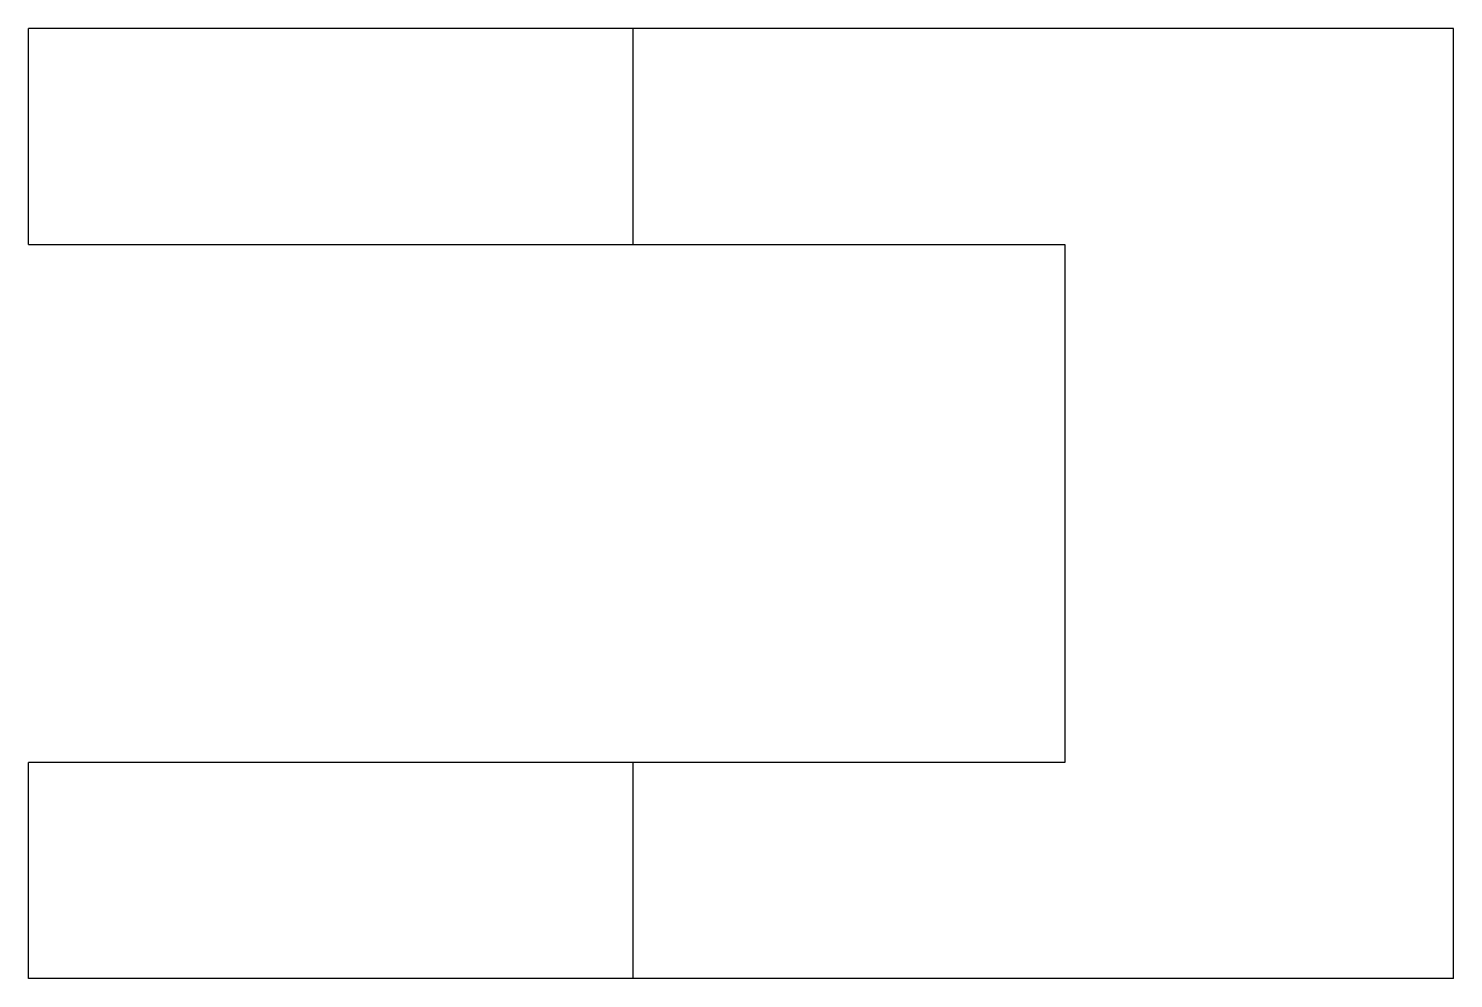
# Model space of a CAD drawing. Header units: metres. Extents: x -4 to 29, y -22 to 0.
import ezdxf

# ---------------------------------------------------------------- set-up
doc = ezdxf.new("R2010")
doc.units = ezdxf.units.M

msp = doc.modelspace()

# ---------------------------------------------------------------- linework, layer by layer
for points in [[(-4, -5), (-4, -4.9), (-4, -4.8), (-4, -4.7), (-4, -4.6), (-4, -4.5), (-4, -4.4), (-4, -4.3), (-4, -4.2), (-4, -4.1), (-4, -4), (-4, -3.9), (-4, -3.8), (-4, -3.7), (-4, -3.6), (-4, -3.5), (-4, -3.4), (-4, -3.3), (-4, -3.2), (-4, -3.1), (-4, -3), (-4, -2.9), (-4, -2.8), (-4, -2.7), (-4, -2.6), (-4, -2.5), (-4, -2.4), (-4, -2.3), (-4, -2.2), (-4, -2.1), (-4, -2), (-4, -1.9), (-4, -1.8), (-4, -1.7), (-4, -1.6), (-4, -1.5), (-4, -1.4), (-4, -1.3), (-4, -1.2), (-4, -1.1), (-4, -1), (-4, -0.9), (-4, -0.8), (-4, -0.7), (-4, -0.6), (-4, -0.5), (-4, -0.4), (-4, -0.3), (-4, -0.2), (-4, -0.1), (-4, 0)], [(10, 0), (9.951, 0), (9.902, 0), (9.853, 0), (9.762, 0), (9.617, 0), (9.472, 0), (9.327, 0), (9.107, 0), (8.873, 0), (8.64, 0), (8.384, 0), (8.074, 0), (7.763, 0), (7.453, 0), (7.099, 0), (6.727, 0), (6.356, 0), (5.978, 0), (5.564, 0), (5.149, 0), (4.735, 0), (4.308, 0), (3.872, 0), (3.436, 0), (3, 0), (2.564, 0), (2.128, 0), (1.692, 0), (1.265, 0), (0.851, 0), (0.436, 0), (0.022, 0), (-0.356, 0), (-0.727, 0), (-1.099, 0), (-1.453, 0), (-1.763, 0), (-2.074, 0), (-2.384, 0), (-2.64, 0), (-2.873, 0), (-3.107, 0), (-3.327, 0), (-3.472, 0), (-3.617, 0), (-3.762, 0), (-3.853, 0), (-3.902, 0), (-3.951, 0), (-4, 0)], [(10, -5), (10, -4.9), (10, -4.8), (10, -4.7), (10, -4.6), (10, -4.5), (10, -4.4), (10, -4.3), (10, -4.2), (10, -4.1), (10, -4), (10, -3.9), (10, -3.8), (10, -3.7), (10, -3.6), (10, -3.5), (10, -3.4), (10, -3.3), (10, -3.2), (10, -3.1), (10, -3), (10, -2.9), (10, -2.8), (10, -2.7), (10, -2.6), (10, -2.5), (10, -2.4), (10, -2.3), (10, -2.2), (10, -2.1), (10, -2), (10, -1.9), (10, -1.8), (10, -1.7), (10, -1.6), (10, -1.5), (10, -1.4), (10, -1.3), (10, -1.2), (10, -1.1), (10, -1), (10, -0.9), (10, -0.8), (10, -0.7), (10, -0.6), (10, -0.5), (10, -0.4), (10, -0.3), (10, -0.2), (10, -0.1), (10, 0)], [(29, 0), (28.62, 0), (28.24, 0), (27.86, 0), (27.48, 0), (27.1, 0), (26.72, 0), (26.34, 0), (25.96, 0), (25.58, 0), (25.2, 0), (24.82, 0), (24.44, 0), (24.06, 0), (23.68, 0), (23.3, 0), (22.92, 0), (22.54, 0), (22.16, 0), (21.78, 0), (21.4, 0), (21.02, 0), (20.64, 0), (20.26, 0), (19.88, 0), (19.5, 0), (19.12, 0), (18.74, 0), (18.36, 0), (17.98, 0), (17.6, 0), (17.22, 0), (16.84, 0), (16.46, 0), (16.08, 0), (15.7, 0), (15.32, 0), (14.94, 0), (14.56, 0), (14.18, 0), (13.8, 0), (13.42, 0), (13.04, 0), (12.66, 0), (12.28, 0), (11.9, 0), (11.52, 0), (11.14, 0), (10.76, 0), (10.38, 0), (10, 0)], [(29, -22), (29, -21.56), (29, -21.12), (29, -20.68), (29, -20.24), (29, -19.8), (29, -19.36), (29, -18.92), (29, -18.48), (29, -18.04), (29, -17.6), (29, -17.16), (29, -16.72), (29, -16.28), (29, -15.84), (29, -15.4), (29, -14.96), (29, -14.52), (29, -14.08), (29, -13.64), (29, -13.2), (29, -12.76), (29, -12.32), (29, -11.88), (29, -11.44), (29, -11), (29, -10.56), (29, -10.12), (29, -9.68), (29, -9.24), (29, -8.8), (29, -8.36), (29, -7.92), (29, -7.48), (29, -7.04), (29, -6.6), (29, -6.16), (29, -5.72), (29, -5.28), (29, -4.84), (29, -4.4), (29, -3.96), (29, -3.52), (29, -3.08), (29, -2.64), (29, -2.2), (29, -1.76), (29, -1.32), (29, -0.88), (29, -0.44), (29, 0)], [(-4, -5), (-3.951, -5), (-3.902, -5), (-3.853, -5), (-3.762, -5), (-3.617, -5), (-3.472, -5), (-3.327, -5), (-3.107, -5), (-2.873, -5), (-2.64, -5), (-2.384, -5), (-2.074, -5), (-1.763, -5), (-1.453, -5), (-1.099, -5), (-0.727, -5), (-0.356, -5), (0.022, -5), (0.436, -5), (0.851, -5), (1.265, -5), (1.692, -5), (2.128, -5), (2.564, -5), (3, -5), (3.436, -5), (3.872, -5), (4.308, -5), (4.735, -5), (5.149, -5), (5.564, -5), (5.978, -5), (6.356, -5), (6.727, -5), (7.099, -5), (7.453, -5), (7.763, -5), (8.074, -5), (8.384, -5), (8.64, -5), (8.873, -5), (9.107, -5), (9.327, -5), (9.472, -5), (9.617, -5), (9.762, -5), (9.853, -5), (9.902, -5), (9.951, -5), (10, -5)], [(10, -5), (10.2, -5), (10.4, -5), (10.6, -5), (10.8, -5), (11, -5), (11.2, -5), (11.4, -5), (11.6, -5), (11.8, -5), (12, -5), (12.2, -5), (12.4, -5), (12.6, -5), (12.8, -5), (13, -5), (13.2, -5), (13.4, -5), (13.6, -5), (13.8, -5), (14, -5), (14.2, -5), (14.4, -5), (14.6, -5), (14.8, -5), (15, -5), (15.2, -5), (15.4, -5), (15.6, -5), (15.8, -5), (16, -5), (16.2, -5), (16.4, -5), (16.6, -5), (16.8, -5), (17, -5), (17.2, -5), (17.4, -5), (17.6, -5), (17.8, -5), (18, -5), (18.2, -5), (18.4, -5), (18.6, -5), (18.8, -5), (19, -5), (19.2, -5), (19.4, -5), (19.6, -5), (19.8, -5), (20, -5)], [(20, -5), (20, -5.24), (20, -5.48), (20, -5.72), (20, -5.96), (20, -6.2), (20, -6.44), (20, -6.68), (20, -6.92), (20, -7.16), (20, -7.4), (20, -7.64), (20, -7.88), (20, -8.12), (20, -8.36), (20, -8.6), (20, -8.84), (20, -9.08), (20, -9.32), (20, -9.56), (20, -9.8), (20, -10.04), (20, -10.28), (20, -10.52), (20, -10.76), (20, -11), (20, -11.24), (20, -11.48), (20, -11.72), (20, -11.96), (20, -12.2), (20, -12.44), (20, -12.68), (20, -12.92), (20, -13.16), (20, -13.4), (20, -13.64), (20, -13.88), (20, -14.12), (20, -14.36), (20, -14.6), (20, -14.84), (20, -15.08), (20, -15.32), (20, -15.56), (20, -15.8), (20, -16.04), (20, -16.28), (20, -16.52), (20, -16.76), (20, -17)], [(10, -17), (9.951, -17), (9.902, -17), (9.853, -17), (9.762, -17), (9.617, -17), (9.472, -17), (9.327, -17), (9.107, -17), (8.873, -17), (8.64, -17), (8.384, -17), (8.074, -17), (7.763, -17), (7.453, -17), (7.099, -17), (6.727, -17), (6.356, -17), (5.978, -17), (5.564, -17), (5.149, -17), (4.735, -17), (4.308, -17), (3.872, -17), (3.436, -17), (3, -17), (2.564, -17), (2.128, -17), (1.692, -17), (1.265, -17), (0.851, -17), (0.436, -17), (0.022, -17), (-0.356, -17), (-0.727, -17), (-1.099, -17), (-1.453, -17), (-1.763, -17), (-2.074, -17), (-2.384, -17), (-2.64, -17), (-2.873, -17), (-3.107, -17), (-3.327, -17), (-3.472, -17), (-3.617, -17), (-3.762, -17), (-3.853, -17), (-3.902, -17), (-3.951, -17), (-4, -17)], [(-4, -22), (-4, -21.9), (-4, -21.8), (-4, -21.7), (-4, -21.6), (-4, -21.5), (-4, -21.4), (-4, -21.3), (-4, -21.2), (-4, -21.1), (-4, -21), (-4, -20.9), (-4, -20.8), (-4, -20.7), (-4, -20.6), (-4, -20.5), (-4, -20.4), (-4, -20.3), (-4, -20.2), (-4, -20.1), (-4, -20), (-4, -19.9), (-4, -19.8), (-4, -19.7), (-4, -19.6), (-4, -19.5), (-4, -19.4), (-4, -19.3), (-4, -19.2), (-4, -19.1), (-4, -19), (-4, -18.9), (-4, -18.8), (-4, -18.7), (-4, -18.6), (-4, -18.5), (-4, -18.4), (-4, -18.3), (-4, -18.2), (-4, -18.1), (-4, -18), (-4, -17.9), (-4, -17.8), (-4, -17.7), (-4, -17.6), (-4, -17.5), (-4, -17.4), (-4, -17.3), (-4, -17.2), (-4, -17.1), (-4, -17)], [(20, -17), (19.8, -17), (19.6, -17), (19.4, -17), (19.2, -17), (19, -17), (18.8, -17), (18.6, -17), (18.4, -17), (18.2, -17), (18, -17), (17.8, -17), (17.6, -17), (17.4, -17), (17.2, -17), (17, -17), (16.8, -17), (16.6, -17), (16.4, -17), (16.2, -17), (16, -17), (15.8, -17), (15.6, -17), (15.4, -17), (15.2, -17), (15, -17), (14.8, -17), (14.6, -17), (14.4, -17), (14.2, -17), (14, -17), (13.8, -17), (13.6, -17), (13.4, -17), (13.2, -17), (13, -17), (12.8, -17), (12.6, -17), (12.4, -17), (12.2, -17), (12, -17), (11.8, -17), (11.6, -17), (11.4, -17), (11.2, -17), (11, -17), (10.8, -17), (10.6, -17), (10.4, -17), (10.2, -17), (10, -17)], [(10, -22), (10, -21.9), (10, -21.8), (10, -21.7), (10, -21.6), (10, -21.5), (10, -21.4), (10, -21.3), (10, -21.2), (10, -21.1), (10, -21), (10, -20.9), (10, -20.8), (10, -20.7), (10, -20.6), (10, -20.5), (10, -20.4), (10, -20.3), (10, -20.2), (10, -20.1), (10, -20), (10, -19.9), (10, -19.8), (10, -19.7), (10, -19.6), (10, -19.5), (10, -19.4), (10, -19.3), (10, -19.2), (10, -19.1), (10, -19), (10, -18.9), (10, -18.8), (10, -18.7), (10, -18.6), (10, -18.5), (10, -18.4), (10, -18.3), (10, -18.2), (10, -18.1), (10, -18), (10, -17.9), (10, -17.8), (10, -17.7), (10, -17.6), (10, -17.5), (10, -17.4), (10, -17.3), (10, -17.2), (10, -17.1), (10, -17)], [(10, -22), (9.951, -22), (9.902, -22), (9.853, -22), (9.762, -22), (9.617, -22), (9.472, -22), (9.327, -22), (9.107, -22), (8.873, -22), (8.64, -22), (8.384, -22), (8.074, -22), (7.763, -22), (7.453, -22), (7.099, -22), (6.727, -22), (6.356, -22), (5.978, -22), (5.564, -22), (5.149, -22), (4.735, -22), (4.308, -22), (3.872, -22), (3.436, -22), (3, -22), (2.564, -22), (2.128, -22), (1.692, -22), (1.265, -22), (0.851, -22), (0.436, -22), (0.022, -22), (-0.356, -22), (-0.727, -22), (-1.099, -22), (-1.453, -22), (-1.763, -22), (-2.074, -22), (-2.384, -22), (-2.64, -22), (-2.873, -22), (-3.107, -22), (-3.327, -22), (-3.472, -22), (-3.617, -22), (-3.762, -22), (-3.853, -22), (-3.902, -22), (-3.951, -22), (-4, -22)], [(29, -22), (28.62, -22), (28.24, -22), (27.86, -22), (27.48, -22), (27.1, -22), (26.72, -22), (26.34, -22), (25.96, -22), (25.58, -22), (25.2, -22), (24.82, -22), (24.44, -22), (24.06, -22), (23.68, -22), (23.3, -22), (22.92, -22), (22.54, -22), (22.16, -22), (21.78, -22), (21.4, -22), (21.02, -22), (20.64, -22), (20.26, -22), (19.88, -22), (19.5, -22), (19.12, -22), (18.74, -22), (18.36, -22), (17.98, -22), (17.6, -22), (17.22, -22), (16.84, -22), (16.46, -22), (16.08, -22), (15.7, -22), (15.32, -22), (14.94, -22), (14.56, -22), (14.18, -22), (13.8, -22), (13.42, -22), (13.04, -22), (12.66, -22), (12.28, -22), (11.9, -22), (11.52, -22), (11.14, -22), (10.76, -22), (10.38, -22), (10, -22)]]:
    msp.add_lwpolyline(points)

doc.saveas('drawing.dxf')
